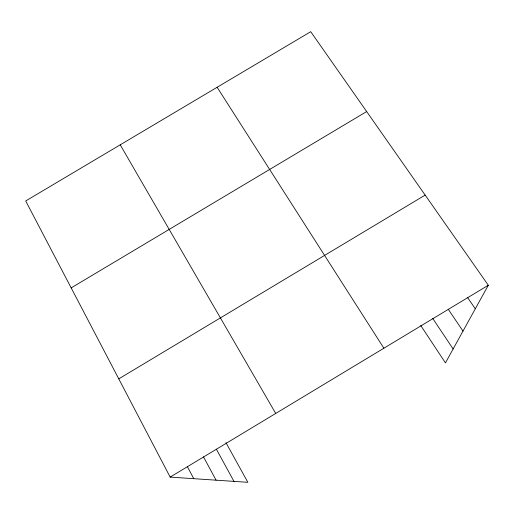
<?xml version="1.0" encoding="UTF-8"?>
<svg xmlns="http://www.w3.org/2000/svg" width="514" height="514" viewBox="0 0 514 514"><rect width="100%" height="100%" fill="white"/><g stroke="black" fill="none" stroke-linecap="round" stroke-linejoin="round"><path stroke-width="0.77" d="M225.929 442.618L247.857 482.312L170.166 477.101L25.7 200.961L310.732 31.688L488.3 285.251L445.445 362.89L420.735 325.478M170.166 477.101L488.3 285.251M118.766 378.857L425.162 195.089M71.183 287.891L366.668 111.557M467.605 297.606L475.302 308.798M448.253 309.28L462.998 331.087M432.666 318.327L453.123 348.98M217.126 87.277L383.887 348.216M120.218 144.826L275.722 413.449M216.368 449.204L233.973 481.38M203.499 456.882L216.092 480.185M187.411 466.712L193.778 478.688"/></g></svg>
